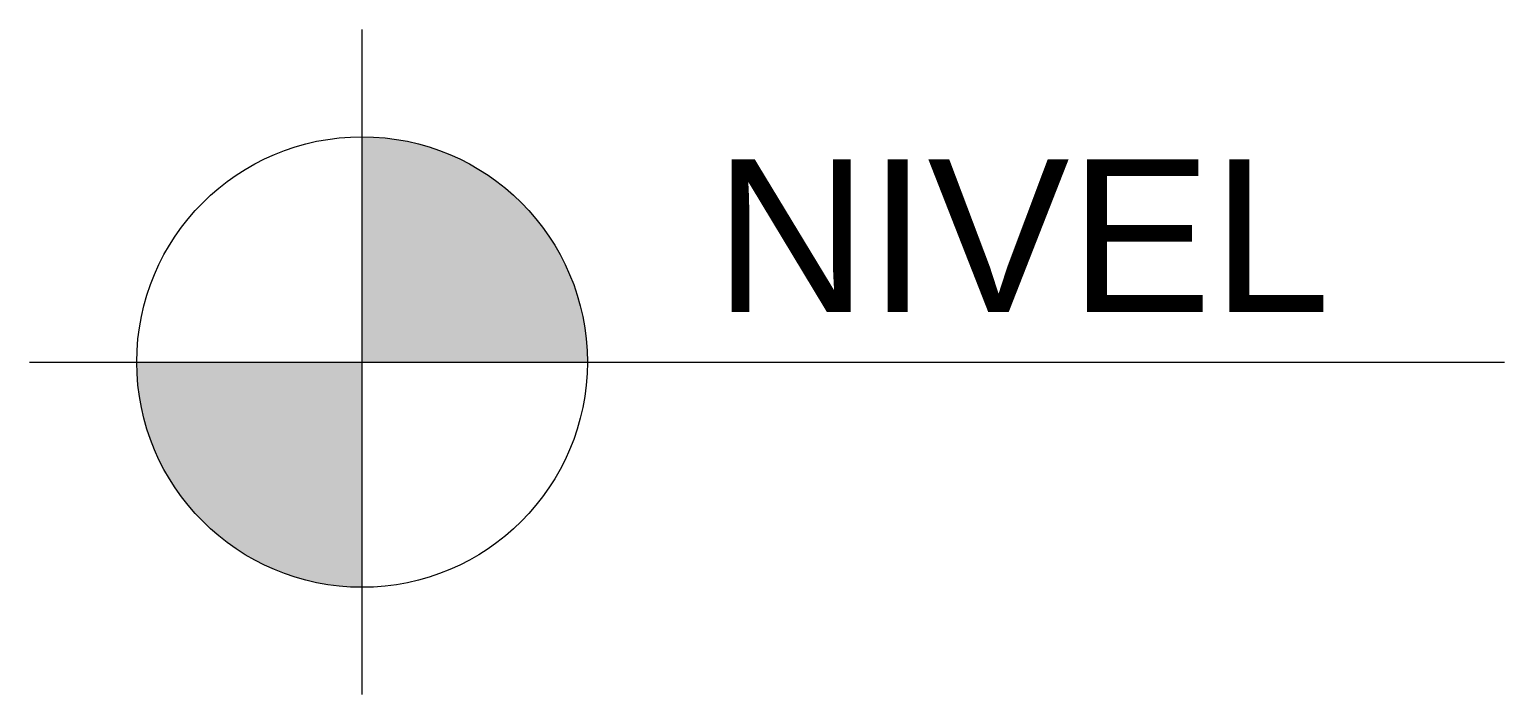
# Model space of a CAD drawing. Header units: millimetres. Extents: x 312.8 to 313.96, y 1092.29 to 1092.81.
import ezdxf
from ezdxf.enums import TextEntityAlignment as Align

# ---------------------------------------------------------------- set-up
doc = ezdxf.new("R2010")
doc.units = ezdxf.units.MM
doc.layers.add('021', color=1, linetype='Continuous')
doc.styles.get("Standard").update_dxf_attribs({"font": 'arial.ttf'})

msp = doc.modelspace()

# ---------------------------------------------------------------- hatches: boundary and pattern name
at = {"layer": '021'}
h = msp.add_hatch(color=256, dxfattribs=at)
h.paths.add_polyline_path([(313.242, 1092.5534, 0.414214), (313.065, 1092.7305), (313.065, 1092.5534)])
h.paths.add_polyline_path([(313.065, 1092.5534), (312.8879, 1092.5534, 0.414214), (313.065, 1092.3764)])

# ---------------------------------------------------------------- linework, layer by layer
for p, q in [((313.065, 1092.292), (313.065, 1092.8148)), ((312.8036, 1092.5534), (313.9631, 1092.5534))]:
    msp.add_line(p, q, dxfattribs=at)
msp.add_circle((313.065, 1092.5534), 0.1771, dxfattribs=at)

# ---------------------------------------------------------------- texts
at = {"layer": '021', "color": 250}
msp.add_attdef('NIVEL', text='0.00', height=0.12, dxfattribs=at).set_placement((313.584, 1092.5928), align=Align.CENTER)

doc.saveas('drawing.dxf')
